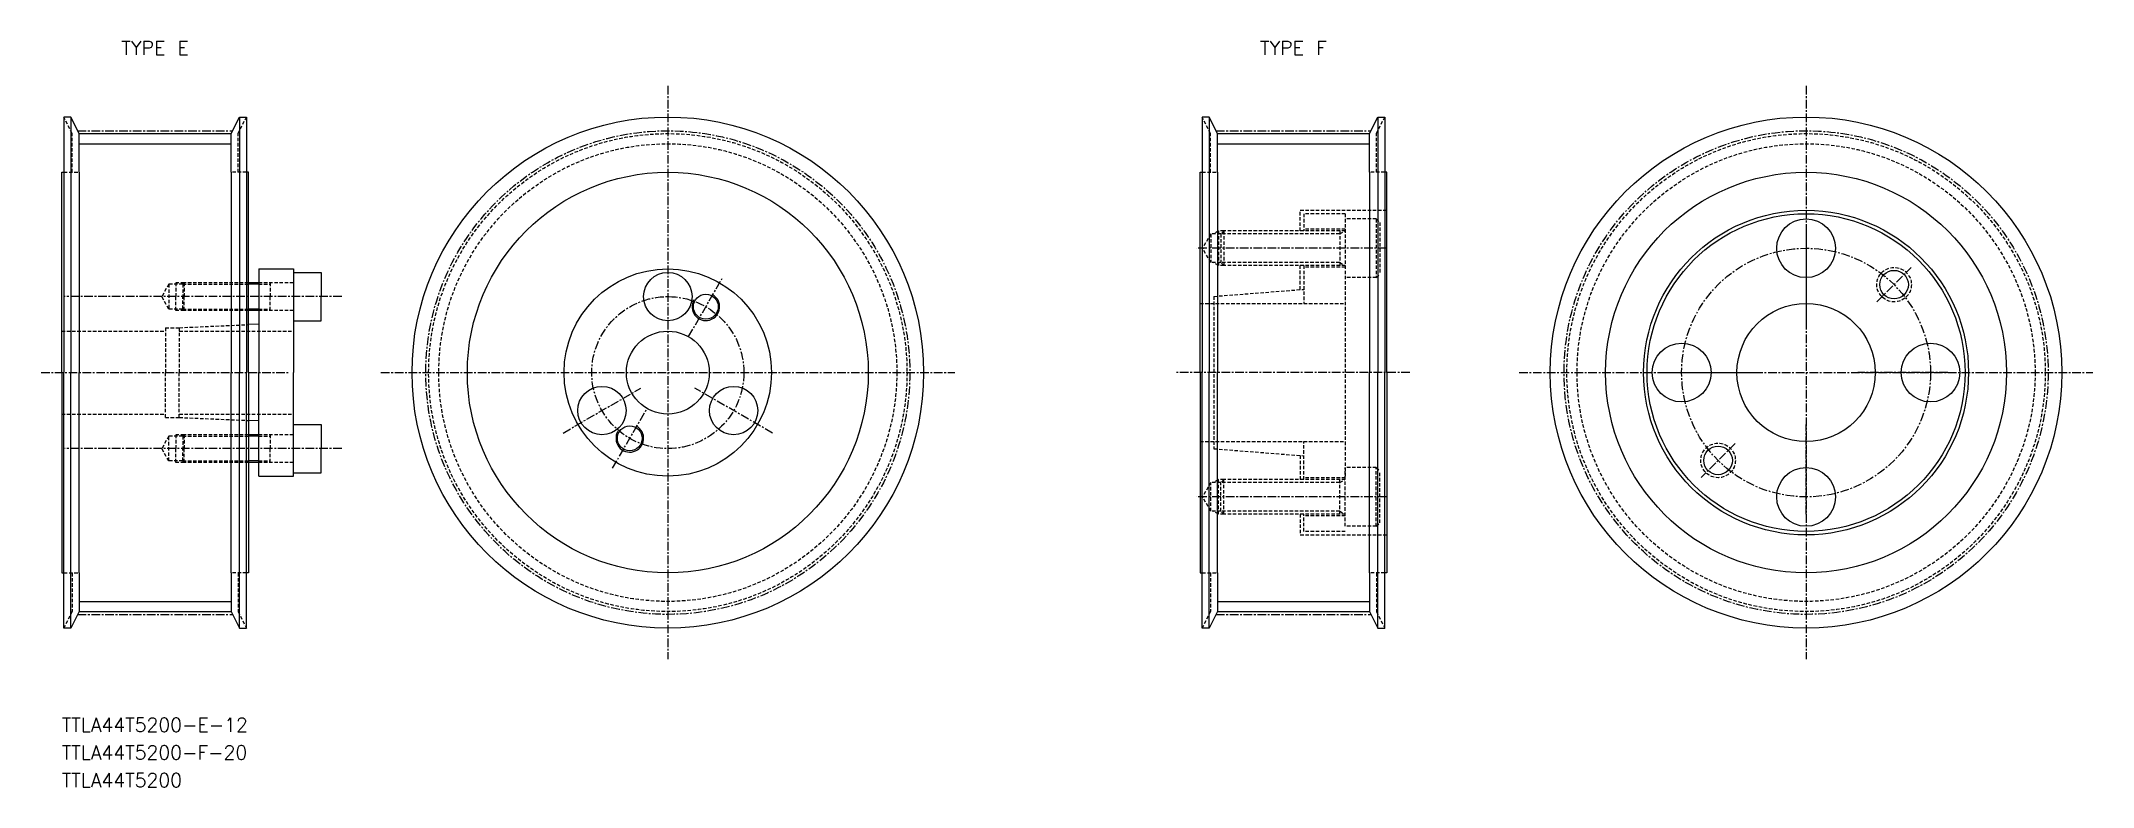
# Model space of a CAD drawing. Extents: x 8994 to 9291, y 21833 to 21941.
import ezdxf
from ezdxf.enums import TextEntityAlignment as Align

# ---------------------------------------------------------------- set-up
doc = ezdxf.new("R2010")
doc.units = 0
doc.linetypes.add('CENTER', pattern=[2, 1.25, -0.25, 0.25, -0.25])
doc.linetypes.add('DASHED', pattern=[0.75, 0.5, -0.25])
doc.layers.get('0').update_dxf_attribs({"linetype": 'CONTINUOUS'})
doc.layers.add('CENTER', color=1, linetype='CENTER')
doc.styles.add('MISUMI', font='txt.shx')

msp = doc.modelspace()

# ---------------------------------------------------------------- linework, layer by layer
at = {"color": 1, "linetype": 'CENTER'}
for p, q in [((9084.73, 21934.27), (9084.73, 21851.27)), ((9249.39, 21934.27), (9249.39, 21851.27)), ((8999.35, 21927.79), (9021.77, 21927.79)), ((9164.02, 21927.79), (9186.43, 21927.79)), ((8994.06, 21892.77), (9030.06, 21892.77)), ((9043.23, 21892.77), (9126.23, 21892.77)), ((9207.89, 21892.77), (9290.89, 21892.77)), ((8999.35, 21857.76), (9021.77, 21857.76)), ((9164.02, 21857.76), (9186.43, 21857.76))]:
    msp.add_line(p, q, dxfattribs=at)
at = {"color": 7, "linetype": 'CONTINUOUS'}
for p, q in [((8997.36, 21929.77), (8997.36, 21892.77)), ((8998.36, 21929.77), (8997.36, 21929.77)), ((8998.36, 21929.77), (8998.36, 21892.77)), ((8999.56, 21927.37), (8998.36, 21929.77)), ((8999.56, 21921.77), (8999.56, 21927.37)), ((8999.56, 21927.37), (9021.56, 21927.37)), ((9021.56, 21927.37), (9022.76, 21929.77)), ((9021.56, 21921.77), (9021.56, 21927.37)), ((9022.76, 21929.77), (9022.76, 21892.77)), ((9022.76, 21929.77), (9023.76, 21929.77)), ((9023.76, 21929.77), (9023.76, 21892.77)), ((9162.03, 21929.77), (9162.03, 21892.77)), ((9163.03, 21929.77), (9162.03, 21929.77)), ((9163.03, 21929.77), (9163.03, 21892.77)), ((9164.23, 21927.37), (9163.03, 21929.77)), ((9164.23, 21921.77), (9164.23, 21927.37)), ((9164.23, 21927.37), (9186.23, 21927.37)), ((9186.23, 21927.37), (9187.43, 21929.77)), ((9186.23, 21921.77), (9186.23, 21927.37)), ((9187.43, 21929.77), (9187.43, 21892.77)), ((9187.43, 21929.77), (9188.43, 21929.77)), ((9188.43, 21929.77), (9188.43, 21892.77)), ((8997.06, 21892.77), (8997.06, 21921.77)), ((8997.06, 21921.77), (8997.36, 21921.77)), ((8999.56, 21921.77), (8999.56, 21892.77)), ((9021.56, 21921.77), (9021.56, 21892.77)), ((9024.06, 21921.77), (9023.76, 21921.77)), ((9024.06, 21892.77), (9024.06, 21921.77)), ((9161.73, 21892.77), (9161.73, 21921.77)), ((9161.73, 21921.77), (9162.03, 21921.77)), ((9164.23, 21921.77), (9164.23, 21892.77)), ((9186.23, 21921.77), (9186.23, 21892.77)), ((9188.73, 21921.77), (9188.43, 21921.77)), ((9188.73, 21892.77), (9188.73, 21921.77)), ((9025.56, 21907.77), (9030.56, 21907.77)), ((9025.56, 21907.77), (9025.56, 21905.77)), ((9030.56, 21907.77), (9030.56, 21907.27)), ((9030.56, 21907.27), (9030.56, 21900.27)), ((9030.56, 21907.27), (9034.56, 21907.27)), ((9034.56, 21907.27), (9034.56, 21903.77)), ((9025.56, 21905.77), (9024.06, 21905.77)), ((9025.56, 21905.77), (9025.56, 21901.77)), ((9034.56, 21900.27), (9034.56, 21903.77)), ((9025.56, 21901.77), (9024.06, 21901.77)), ((9025.56, 21901.77), (9025.56, 21899.77)), ((9030.56, 21900.27), (9030.56, 21892.77)), ((9030.56, 21900.27), (9034.56, 21900.27)), ((9025.56, 21899.77), (9024.06, 21899.71)), ((9025.56, 21899.77), (9025.56, 21892.77)), ((8997.06, 21892.77), (8997.06, 21863.77)), ((8997.36, 21855.77), (8997.36, 21892.77)), ((8998.36, 21855.77), (8998.36, 21892.77)), ((8999.56, 21863.77), (8999.56, 21892.77)), ((9021.56, 21863.77), (9021.56, 21892.77)), ((9022.76, 21855.77), (9022.76, 21892.77)), ((9023.76, 21855.77), (9023.76, 21892.77)), ((9024.06, 21892.77), (9024.06, 21863.77)), ((9025.56, 21885.77), (9025.56, 21892.77)), ((9030.56, 21885.27), (9030.56, 21892.77)), ((9161.73, 21892.77), (9161.73, 21863.77)), ((9162.03, 21855.77), (9162.03, 21892.77)), ((9163.03, 21855.77), (9163.03, 21892.77)), ((9164.23, 21863.77), (9164.23, 21892.77)), ((9186.23, 21863.77), (9186.23, 21892.77)), ((9187.43, 21855.77), (9187.43, 21892.77)), ((9188.43, 21855.77), (9188.43, 21892.77)), ((9188.73, 21892.77), (9188.73, 21863.77)), ((9025.56, 21885.77), (9024.06, 21885.84)), ((9025.56, 21883.77), (9025.56, 21885.77)), ((9025.56, 21883.77), (9024.06, 21883.77)), ((9025.56, 21879.77), (9025.56, 21883.77)), ((9030.56, 21878.27), (9030.56, 21885.27)), ((9030.56, 21885.27), (9034.56, 21885.27)), ((9034.56, 21885.27), (9034.56, 21881.77)), ((9025.56, 21879.77), (9024.06, 21879.77)), ((9025.56, 21877.77), (9025.56, 21879.77)), ((9034.56, 21878.27), (9034.56, 21881.77)), ((9025.56, 21877.77), (9030.56, 21877.77)), ((9030.56, 21878.27), (9034.56, 21878.27)), ((9030.56, 21877.77), (9030.56, 21878.27)), ((8997.06, 21863.77), (8997.36, 21863.77)), ((8999.56, 21863.77), (8999.56, 21858.17)), ((9021.56, 21863.77), (9021.56, 21858.17)), ((9024.06, 21863.77), (9023.76, 21863.77)), ((9161.73, 21863.77), (9162.03, 21863.77)), ((9164.23, 21863.77), (9164.23, 21858.17)), ((9186.23, 21863.77), (9186.23, 21858.17)), ((9188.73, 21863.77), (9188.43, 21863.77)), ((8998.36, 21855.77), (8997.36, 21855.77)), ((8999.56, 21858.17), (8998.36, 21855.77)), ((8999.56, 21858.17), (9021.56, 21858.17)), ((9021.56, 21858.17), (9022.76, 21855.77)), ((9022.76, 21855.77), (9023.76, 21855.77)), ((9163.03, 21855.77), (9162.03, 21855.77)), ((9164.23, 21858.17), (9163.03, 21855.77)), ((9164.23, 21858.17), (9186.23, 21858.17)), ((9186.23, 21858.17), (9187.43, 21855.77)), ((9187.43, 21855.77), (9188.43, 21855.77))]:
    msp.add_line(p, q, dxfattribs=at)
at = {"color": 3, "linetype": 'DASHED'}
for p, q in [((8998.56, 21927.37), (8997.36, 21929.77)), ((8998.56, 21921.77), (8998.56, 21927.37)), ((9022.56, 21927.37), (9023.76, 21929.77)), ((9022.56, 21921.77), (9022.56, 21927.37)), ((9163.23, 21927.37), (9162.03, 21929.77)), ((9163.23, 21921.77), (9163.23, 21927.37)), ((9187.23, 21927.37), (9188.43, 21929.77)), ((9187.23, 21921.77), (9187.23, 21927.37)), ((8997.36, 21921.77), (8999.56, 21921.77)), ((9023.76, 21921.77), (9021.56, 21921.77)), ((9162.03, 21921.77), (9164.23, 21921.77)), ((9188.43, 21921.77), (9186.23, 21921.77)), ((9176.22, 21916.27), (9188.73, 21916.27)), ((9176.22, 21913.27), (9176.22, 21916.27)), ((9182.72, 21915.77), (9176.72, 21915.77)), ((9176.72, 21915.77), (9176.72, 21913.27)), ((9182.72, 21915.77), (9182.72, 21877.52)), ((9187.22, 21915.02), (9182.72, 21915.02)), ((9182.72, 21915.02), (9182.72, 21906.52)), ((9187.22, 21915.02), (9187.22, 21906.52)), ((9187.22, 21915.02), (9187.72, 21914.52)), ((9163.28, 21912.84), (9162.09, 21910.77)), ((9164.72, 21912.84), (9163.28, 21912.84)), ((9163.28, 21912.84), (9163.28, 21908.71)), ((9164.4, 21913.27), (9163.65, 21912.84)), ((9165.16, 21913.27), (9164.4, 21913.27)), ((9164.4, 21913.27), (9164.4, 21908.27)), ((9165.16, 21913.27), (9164.72, 21912.84)), ((9181.92, 21912.84), (9164.72, 21912.84)), ((9164.72, 21912.84), (9164.72, 21908.71)), ((9182.72, 21913.27), (9165.16, 21913.27)), ((9165.16, 21913.27), (9165.16, 21908.27)), ((9182.72, 21913.52), (9176.72, 21913.52)), ((9181.92, 21913.27), (9181.92, 21908.27)), ((9181.92, 21912.84), (9182.67, 21913.27)), ((9187.72, 21914.52), (9187.72, 21907.02)), ((9163.28, 21908.71), (9162.09, 21910.77)), ((9164.72, 21908.71), (9163.28, 21908.71)), ((9164.4, 21908.27), (9163.65, 21908.71)), ((9165.16, 21908.27), (9164.4, 21908.27)), ((9181.92, 21908.71), (9164.72, 21908.71)), ((9165.16, 21908.27), (9164.72, 21908.71)), ((9182.72, 21908.27), (9165.16, 21908.27)), ((9176.22, 21904.78), (9176.22, 21908.27)), ((9176.72, 21908.27), (9176.72, 21902.77)), ((9182.72, 21908.02), (9176.72, 21908.02)), ((9181.92, 21908.71), (9182.67, 21908.27)), ((9187.22, 21906.52), (9182.72, 21906.52)), ((9187.22, 21906.52), (9187.72, 21907.02)), ((9012.56, 21905.57), (9011.52, 21903.77)), ((9012.56, 21901.97), (9011.52, 21903.77)), ((9014.56, 21905.57), (9012.56, 21905.57)), ((9012.56, 21905.57), (9012.56, 21901.97)), ((9013.56, 21905.77), (9013.56, 21903.77)), ((9014.76, 21905.77), (9013.56, 21905.77)), ((9013.56, 21901.77), (9013.56, 21903.77)), ((9014.76, 21905.77), (9014.56, 21905.57)), ((9014.56, 21905.57), (9024.06, 21905.57)), ((9014.56, 21905.57), (9014.56, 21903.77)), ((9014.56, 21901.97), (9014.56, 21903.77)), ((9024.06, 21905.77), (9014.76, 21905.77)), ((9014.76, 21905.77), (9014.76, 21903.77)), ((9014.76, 21901.77), (9014.76, 21903.77)), ((9030.56, 21905.77), (9025.56, 21905.77)), ((9025.56, 21905.57), (9027.23, 21905.57)), ((9027.23, 21905.77), (9027.23, 21903.77)), ((9027.23, 21901.77), (9027.23, 21903.77)), ((9163.72, 21903.8), (9176.72, 21904.82)), ((9163.72, 21903.8), (9163.72, 21881.75)), ((9014.56, 21901.97), (9012.56, 21901.97)), ((9014.76, 21901.77), (9013.56, 21901.77)), ((9014.56, 21901.97), (9024.06, 21901.97)), ((9014.76, 21901.77), (9014.56, 21901.97)), ((9024.06, 21901.77), (9014.76, 21901.77)), ((9025.56, 21901.97), (9027.23, 21901.97)), ((9030.56, 21901.77), (9025.56, 21901.77)), ((9161.73, 21902.77), (9182.72, 21902.77)), ((8997.06, 21898.77), (9012.06, 21898.77)), ((9012.06, 21899.27), (9014.06, 21899.27)), ((9012.06, 21899.27), (9012.06, 21892.77)), ((9014.06, 21899.27), (9024.06, 21899.71)), ((9014.06, 21899.27), (9014.06, 21892.77)), ((9014.06, 21898.77), (9030.56, 21898.77)), ((9012.06, 21886.27), (9012.06, 21892.77)), ((9014.06, 21886.27), (9014.06, 21892.77)), ((8997.06, 21886.77), (9012.06, 21886.77)), ((9012.06, 21886.27), (9014.06, 21886.27)), ((9014.06, 21886.77), (9030.56, 21886.77)), ((9014.06, 21886.27), (9024.06, 21885.84)), ((9012.56, 21883.57), (9011.52, 21881.77)), ((9014.56, 21883.57), (9012.56, 21883.57)), ((9012.56, 21879.97), (9012.56, 21883.57)), ((9013.56, 21883.77), (9013.56, 21881.77)), ((9014.76, 21883.77), (9013.56, 21883.77)), ((9014.76, 21883.77), (9014.56, 21883.57)), ((9014.56, 21883.57), (9024.06, 21883.57)), ((9014.56, 21883.57), (9014.56, 21881.77)), ((9024.06, 21883.77), (9014.76, 21883.77)), ((9014.76, 21883.77), (9014.76, 21881.77)), ((9030.56, 21883.77), (9025.56, 21883.77)), ((9025.56, 21883.57), (9027.23, 21883.57)), ((9027.23, 21883.77), (9027.23, 21881.77)), ((9161.73, 21882.77), (9182.72, 21882.77)), ((9176.72, 21877.27), (9176.72, 21882.77)), ((9012.56, 21879.97), (9011.52, 21881.77)), ((9014.56, 21879.97), (9012.56, 21879.97)), ((9013.56, 21879.77), (9013.56, 21881.77)), ((9014.76, 21879.77), (9013.56, 21879.77)), ((9014.56, 21879.97), (9014.56, 21881.77)), ((9014.56, 21879.97), (9024.06, 21879.97)), ((9014.76, 21879.77), (9014.56, 21879.97)), ((9014.76, 21879.77), (9014.76, 21881.77)), ((9024.06, 21879.77), (9014.76, 21879.77)), ((9025.56, 21879.97), (9027.23, 21879.97)), ((9030.56, 21879.77), (9025.56, 21879.77)), ((9027.23, 21879.77), (9027.23, 21881.77)), ((9163.72, 21881.75), (9176.72, 21880.72)), ((9176.22, 21880.76), (9176.22, 21877.27)), ((9163.28, 21876.84), (9162.09, 21874.77)), ((9163.28, 21872.71), (9163.28, 21876.84)), ((9164.72, 21876.84), (9163.28, 21876.84)), ((9164.4, 21877.27), (9163.65, 21876.84)), ((9165.16, 21877.27), (9164.4, 21877.27)), ((9164.4, 21872.27), (9164.4, 21877.27)), ((9165.16, 21877.27), (9164.72, 21876.84)), ((9181.92, 21876.84), (9164.72, 21876.84)), ((9164.72, 21872.71), (9164.72, 21876.84)), ((9182.72, 21877.27), (9165.16, 21877.27)), ((9165.16, 21872.27), (9165.16, 21877.27)), ((9182.72, 21877.52), (9176.72, 21877.52)), ((9181.92, 21872.27), (9181.92, 21877.27)), ((9181.92, 21876.84), (9182.67, 21877.27)), ((9187.22, 21879.02), (9182.72, 21879.02)), ((9182.72, 21870.52), (9182.72, 21879.02)), ((9187.22, 21870.52), (9187.22, 21879.02)), ((9187.22, 21879.02), (9187.72, 21878.52)), ((9187.72, 21871.02), (9187.72, 21878.52)), ((9163.28, 21872.71), (9162.09, 21874.77)), ((9164.72, 21872.71), (9163.28, 21872.71)), ((9164.4, 21872.27), (9163.65, 21872.71)), ((9165.16, 21872.27), (9164.4, 21872.27)), ((9181.92, 21872.71), (9164.72, 21872.71)), ((9165.16, 21872.27), (9164.72, 21872.71)), ((9182.72, 21872.27), (9165.16, 21872.27)), ((9176.22, 21872.27), (9176.22, 21869.27)), ((9176.72, 21869.77), (9176.72, 21872.27)), ((9182.72, 21872.02), (9176.72, 21872.02)), ((9181.92, 21872.71), (9182.67, 21872.27)), ((9187.22, 21870.52), (9182.72, 21870.52)), ((9187.22, 21870.52), (9187.72, 21871.02)), ((9176.22, 21869.27), (9188.73, 21869.27)), ((9182.72, 21869.77), (9176.72, 21869.77)), ((8997.36, 21863.77), (8999.56, 21863.77)), ((8998.56, 21863.77), (8998.56, 21858.17)), ((9023.76, 21863.77), (9021.56, 21863.77)), ((9022.56, 21863.77), (9022.56, 21858.17)), ((9162.03, 21863.77), (9164.23, 21863.77)), ((9163.23, 21863.77), (9163.23, 21858.17)), ((9188.43, 21863.77), (9186.23, 21863.77)), ((9187.23, 21863.77), (9187.23, 21858.17)), ((8998.56, 21858.17), (8997.36, 21855.77)), ((9022.56, 21858.17), (9023.76, 21855.77)), ((9163.23, 21858.17), (9162.03, 21855.77)), ((9187.23, 21858.17), (9188.43, 21855.77))]:
    msp.add_line(p, q, dxfattribs=at)
at = {"color": 3, "linetype": 'CONTINUOUS'}
for p, q in [((8999.56, 21925.9), (9021.56, 21925.9)), ((9164.23, 21925.9), (9186.23, 21925.9)), ((8999.56, 21859.65), (9021.56, 21859.65)), ((9164.23, 21859.65), (9186.23, 21859.65))]:
    msp.add_line(p, q, dxfattribs=at)
at = {"color": 3}
for p, q in [((9025.56, 21905.57), (9024.06, 21905.57)), ((9025.56, 21901.97), (9024.06, 21901.97)), ((9025.56, 21883.57), (9024.06, 21883.57)), ((9025.56, 21879.97), (9024.06, 21879.97))]:
    msp.add_line(p, q, dxfattribs=at)
at = {"color": 7, "linetype": 'CONTINUOUS'}
for centre, radius in [((9084.73, 21892.77), 37), ((9249.39, 21892.77), 37), ((9084.73, 21892.77), 29), ((9249.39, 21892.77), 29), ((9249.39, 21892.77), 23.5), ((9249.39, 21892.77), 23), ((9249.39, 21910.77), 4.25), ((9084.73, 21892.77), 15), ((9084.73, 21892.77), 15), ((9084.73, 21892.77), 15), ((9084.73, 21903.77), 3.5), ((9262.12, 21905.5), 2.07), ((9090.23, 21902.3), 1.8), ((9249.39, 21892.77), 10), ((9084.73, 21892.77), 6), ((9231.39, 21892.77), 4.25), ((9267.39, 21892.77), 4.25), ((9075.2, 21887.27), 3.5), ((9094.25, 21887.27), 3.5), ((9079.23, 21883.25), 1.8), ((9236.66, 21880.05), 2.07), ((9249.39, 21874.77), 4.25)]:
    msp.add_circle(centre, radius, dxfattribs=at)
at = {"color": 3, "linetype": 'DASHED'}
for centre, radius in [((9084.73, 21892.77), 34.6), ((9249.39, 21892.77), 34.6), ((9084.73, 21892.77), 33.13), ((9249.39, 21892.77), 33.13), ((9262.12, 21905.5), 2.5), ((9236.66, 21880.05), 2.5)]:
    msp.add_circle(centre, radius, dxfattribs=at)
at = {"color": 3, "linetype": 'CONTINUOUS'}
for centre in [(9090.23, 21902.3), (9079.23, 21883.25)]:
    msp.add_arc(centre, 2, 150, 62, dxfattribs=at)
at = {"layer": 'CENTER', "color": 1, "linetype": 'CENTER'}
for p, q in [((9249.39, 21913.27), (9249.39, 21900.27)), ((9084.73, 21910.27), (9084.73, 21897.27)), ((9188.72, 21910.77), (9161.2, 21910.77)), ((9087.73, 21897.97), (9092.73, 21906.63)), ((9259.64, 21903.03), (9264.59, 21907.98)), ((9037.56, 21903.77), (8997.52, 21903.77)), ((9192.06, 21892.77), (9158.14, 21892.77)), ((9228.89, 21892.77), (9241.89, 21892.77)), ((9269.89, 21892.77), (9256.89, 21892.77)), ((9069.57, 21884.02), (9080.83, 21890.52)), ((9099.88, 21884.02), (9088.62, 21890.52)), ((9076.73, 21878.92), (9081.73, 21887.58)), ((9239.14, 21882.52), (9234.19, 21877.57)), ((9249.39, 21872.27), (9249.39, 21885.27)), ((9037.56, 21881.77), (8997.52, 21881.77)), ((9188.72, 21874.77), (9161.2, 21874.77))]:
    msp.add_line(p, q, dxfattribs=at)
for centre, radius in [((9084.73, 21892.77), 35.01), ((9249.39, 21892.77), 35.01), ((9249.39, 21892.77), 18), ((9084.73, 21892.77), 11)]:
    msp.add_circle(centre, radius, dxfattribs=at)

# ---------------------------------------------------------------- texts
at = {"color": 7, "linetype": 'CONTINUOUS', "style": 'MISUMI'}
for s, p in [('TYPE E', (9010.56, 21939.77)), ('TYPE F', (9175.23, 21939.77))]:
    msp.add_text(s, height=2, dxfattribs=at).set_placement(p, align=Align.MIDDLE_CENTER)
for s, p in [('TTLA44T5200-E-12', (8997.06, 21840.77)), ('TTLA44T5200-F-20', (8997.06, 21836.77)), ('TTLA44T5200', (8997.06, 21832.77))]:
    msp.add_text(s, height=2, dxfattribs=at).set_placement(p)

doc.saveas('drawing.dxf')
